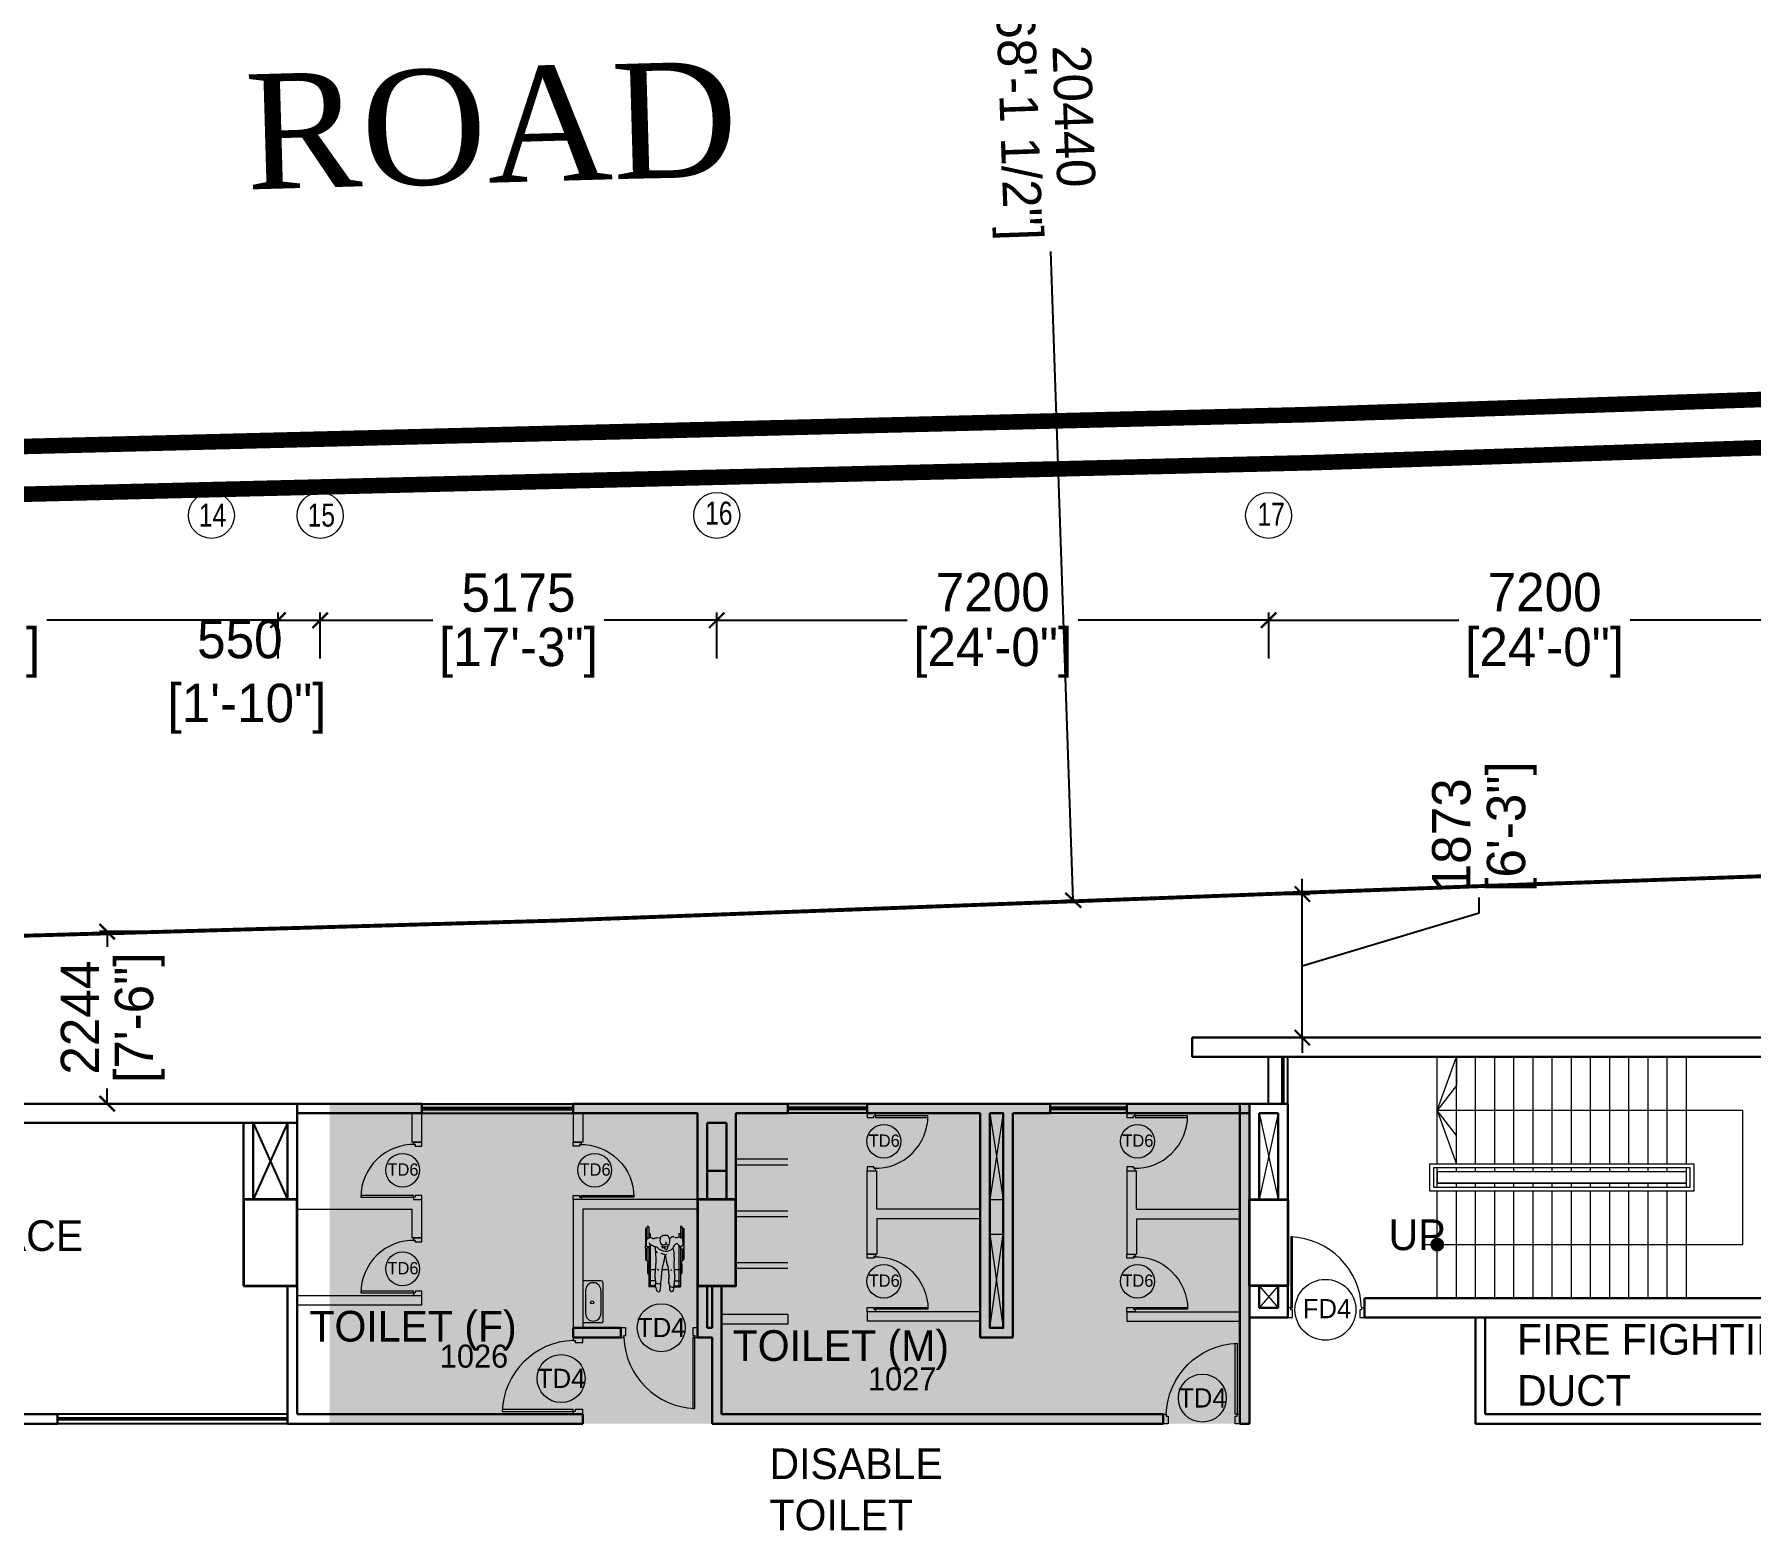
# Model space of a CAD drawing. Header units: millimetres. Extents: x 221017 to 6120115, y -1189702 to 83047459.
# Drawn here: x 3065841 to 3088234, y 69374 to 88890 of the extents above; entities that cross this region are included whole.
import ezdxf

# ---------------------------------------------------------------- set-up
doc = ezdxf.new("R2010")
doc.units = ezdxf.units.MM
doc.header["$LTSCALE"] = 150
doc.header["$MEASUREMENT"] = 0
doc.header["$PDMODE"] = 35
doc.header["$PDSIZE"] = -20
doc.linetypes.add('BORDER', pattern=[1.75, 0.5, -0.25, 0.5, -0.25, 0, -0.25])
doc.linetypes.add('HIDDEN', pattern=[0.375, 0.25, -0.125])
doc.layers.get('0').update_dxf_attribs({"linetype": 'CONTINUOUS', "lineweight": 9})
doc.layers.get('DEFPOINTS').update_dxf_attribs({"linetype": 'HIDDEN'})
for name, color, linetype, lineweight in [('A_DOOR', 130, 'CONTINUOUS', 9), ('CAR', 32, 'CONTINUOUS', 9), ('CENTRE DIM', 5, 'CONTINUOUS', 9), ('CENTRE SYMBOL', 24, 'CONTINUOUS', 9), ('col new', 1, 'CONTINUOUS', 35), ('DIM', 7, 'CONTINUOUS', 13), ('Door Window Schedule', 173, 'CONTINUOUS', 9), ('False Ceiling_Toilet (T Ceiling with plastic wood board)', 246, 'CONTINUOUS', 9), ('railing', 22, 'CONTINUOUS', 13), ('Room Numbering', 253, 'CONTINUOUS', 9), ('SQ FT', 7, 'CONTINUOUS', 9), ('stair', 212, 'CONTINUOUS', 15), ('WALL', 7, 'CONTINUOUS', 30), ('Wall_Low', 31, 'CONTINUOUS', 20)]:
    doc.layers.add(name, color=color, linetype=linetype, lineweight=lineweight)
for name, color, linetype in [('FRAME_TEXT', 7, 'CONTINUOUS'), ('GLASS PLAN', 160, 'CONTINUOUS'), ('grid text', 14, 'CONTINUOUS'), ('LOW WALL', 40, 'CONTINUOUS'), ('Propoerty Line', 3, 'BORDER'), ('ROAD', 1, 'CONTINUOUS'), ('TEXT', 7, 'CONTINUOUS')]:
    doc.layers.add(name, color=color, linetype=linetype)
doc.styles.add('ATTR', font='romans.shx', dxfattribs={"width": 0.8, "height": 0.7})
doc.styles.add('ROMANTIC', font='romantic.ttf')
doc.styles.get("Standard").update_dxf_attribs({"font": 'GOTHIC.TTF', "width": 0.8})
doc.styles.add('Text Layout', font='GOTHIC.TTF')
doc.dimstyles.new('scale 50mm NEW', dxfattribs={"dimscale": 0, "dimtxt": 500, "dimasz": 200, "dimexe": 100, "dimexo": 100, "dimgap": 100, "dimtad": 0, "dimdec": 0, "dimzin": 1, "dimdsep": 46, "dimtxsty": 'Text Layout', "dimblk": 'ARCHTICK', "dimcen": 0.09, "dimclrd": 256, "dimclre": 256, "dimadec": 0, "dimazin": 0, "dimtfac": 1, "dimtdec": 0, "dimtmove": 1, "dimatfit": 0, "dimfxl": 0, "dimtolj": 1, "dimtzin": 0, "dimarcsym": 0})

# ---------------------------------------------------------------- blocks, each defined once
blk = doc.blocks.new('*U36')
at = {"layer": 'A_DOOR'}
blk.add_lwpolyline([(2.45, 41.95, 0.006179), (1.5, 42), (1.5, 5), (2.45, 5)], format="xyb", close=True, dxfattribs=at)
for points in [[(2.5, 4), (1.5, 4), (1.5, 5), (0, 5), (0, 0), (2.5, 0)], [(40, 5), (38.5, 5), (38.5, 4), (37.5, 4), (37.5, 0), (40, 0)]]:
    blk.add_lwpolyline(points, close=True, dxfattribs=at)
blk.add_arc((0.1, 3.6), 38.43, 2.09314, 87.90686, dxfattribs=at)
blk = doc.blocks.new('_ARCHTICK')
at = {"color": 0, "linetype": 'ByBlock', "const_width": 0.15}
blk.add_lwpolyline([(-0.5, -0.5), (0.5, 0.5)], dxfattribs=at)
blk = doc.blocks.new('*D178')
at = {"layer": 'CENTRE DIM', "lineweight": -2, "transparency": 16777216}
for p, q in [((3060370, 80749), (3060370, 81349)), ((3069020, 80749), (3069020, 81349)), ((3060370, 81249), (3063385, 81249)), ((3069020, 81249), (3066004, 81249))]:
    blk.add_line(p, q, dxfattribs=at)
at = {"layer": 'DEFPOINTS', "color": 0, "transparency": 16777216}
for p in [(3069020, 81249), (3060370, 80424), (3069020, 80424)]:
    blk.add_point(p, dxfattribs=at)
at = {"layer": 'CENTRE DIM', "lineweight": -2, "transparency": 16777216, "xscale": 200, "yscale": 200, "zscale": 200, "rotation": 180}
blk.add_blockref('_ARCHTICK', (3060370, 81249), dxfattribs=at)
at = {"layer": 'CENTRE DIM', "lineweight": -2, "transparency": 16777216, "xscale": 200, "yscale": 200, "zscale": 200}
blk.add_blockref('_ARCHTICK', (3069020, 81249), dxfattribs=at)
at = {"layer": 'CENTRE DIM', "color": 0, "transparency": 16777216, "char_height": 500, "attachment_point": 5, "style": 'Text Layout'}
for s, insert in [('\\A1;8650', (3064695, 81612)), ('\\A1;[28\'-10"]', (3064695, 80825))]:
    blk.add_mtext(s, dxfattribs=dict(at, insert=insert))
blk = doc.blocks.new('*D179')
at = {"layer": 'CENTRE DIM', "lineweight": -2, "transparency": 16777216}
for p, q in [((3069570, 80749), (3069570, 81349)), ((3074745, 80749), (3074745, 81349)), ((3069570, 81249), (3071041, 81249)), ((3074745, 81249), (3073274, 81249))]:
    blk.add_line(p, q, dxfattribs=at)
at = {"layer": 'DEFPOINTS', "color": 0, "transparency": 16777216}
for p in [(3074745, 81249), (3069570, 80547), (3074745, 80424)]:
    blk.add_point(p, dxfattribs=at)
at = {"layer": 'CENTRE DIM', "lineweight": -2, "transparency": 16777216, "xscale": 200, "yscale": 200, "zscale": 200, "rotation": 180}
blk.add_blockref('_ARCHTICK', (3069570, 81249), dxfattribs=at)
at = {"layer": 'CENTRE DIM', "lineweight": -2, "transparency": 16777216, "xscale": 200, "yscale": 200, "zscale": 200}
blk.add_blockref('_ARCHTICK', (3074745, 81249), dxfattribs=at)
at = {"layer": 'CENTRE DIM', "color": 0, "transparency": 16777216, "char_height": 500, "attachment_point": 5, "style": 'Text Layout'}
for s, insert in [('\\A1;5175', (3072157, 81606)), ('\\A1;[17\'-3"]', (3072157, 80825))]:
    blk.add_mtext(s, dxfattribs=dict(at, insert=insert))
blk = doc.blocks.new('*D180')
at = {"layer": 'CENTRE DIM', "lineweight": -2, "transparency": 16777216}
for p, q in [((3074745, 80749), (3074745, 81349)), ((3081945, 80749), (3081945, 81349)), ((3074745, 81249), (3077228, 81249)), ((3081945, 81249), (3079461, 81249))]:
    blk.add_line(p, q, dxfattribs=at)
at = {"layer": 'DEFPOINTS', "color": 0, "transparency": 16777216}
for p in [(3081945, 81249), (3074745, 80424), (3081945, 80424)]:
    blk.add_point(p, dxfattribs=at)
at = {"layer": 'CENTRE DIM', "lineweight": -2, "transparency": 16777216, "xscale": 200, "yscale": 200, "zscale": 200, "rotation": 180}
blk.add_blockref('_ARCHTICK', (3074745, 81249), dxfattribs=at)
at = {"layer": 'CENTRE DIM', "lineweight": -2, "transparency": 16777216, "xscale": 200, "yscale": 200, "zscale": 200}
blk.add_blockref('_ARCHTICK', (3081945, 81249), dxfattribs=at)
at = {"layer": 'CENTRE DIM', "color": 0, "transparency": 16777216, "char_height": 500, "attachment_point": 5, "style": 'Text Layout'}
for s, insert in [('\\A1;7200', (3078345, 81612)), ('\\A1;[24\'-0"]', (3078345, 80825))]:
    blk.add_mtext(s, dxfattribs=dict(at, insert=insert))
blk = doc.blocks.new('*D181')
at = {"layer": 'CENTRE DIM', "lineweight": -2, "transparency": 16777216}
for p, q in [((3081945, 80749), (3081945, 81349)), ((3089145, 80749), (3089145, 81349)), ((3081945, 81249), (3084428, 81249)), ((3089145, 81249), (3086661, 81249))]:
    blk.add_line(p, q, dxfattribs=at)
at = {"layer": 'DEFPOINTS', "color": 0, "transparency": 16777216}
for p in [(3089145, 81249), (3081945, 80424), (3089145, 80424)]:
    blk.add_point(p, dxfattribs=at)
at = {"layer": 'CENTRE DIM', "lineweight": -2, "transparency": 16777216, "xscale": 200, "yscale": 200, "zscale": 200, "rotation": 180}
blk.add_blockref('_ARCHTICK', (3081945, 81249), dxfattribs=at)
at = {"layer": 'CENTRE DIM', "lineweight": -2, "transparency": 16777216, "xscale": 200, "yscale": 200, "zscale": 200}
blk.add_blockref('_ARCHTICK', (3089145, 81249), dxfattribs=at)
at = {"layer": 'CENTRE DIM', "color": 0, "transparency": 16777216, "char_height": 500, "attachment_point": 5, "style": 'Text Layout'}
for s, insert in [('\\A1;7200', (3085545, 81612)), ('\\A1;[24\'-0"]', (3085545, 80825))]:
    blk.add_mtext(s, dxfattribs=dict(at, insert=insert))
blk = doc.blocks.new('*D189')
at = {"layer": 'CENTRE DIM', "lineweight": -2, "transparency": 16777216}
for p, q in [((3069020, 80749), (3069020, 81349)), ((3069570, 80749), (3069570, 81349)), ((3069020, 81249), (3068820, 81249)), ((3069020, 81249), (3069570, 81249)), ((3069570, 81249), (3069770, 81249))]:
    blk.add_line(p, q, dxfattribs=at)
at = {"layer": 'DEFPOINTS', "color": 0, "transparency": 16777216}
for p in [(3069570, 81249), (3069020, 80424), (3069570, 80547)]:
    blk.add_point(p, dxfattribs=at)
at = {"layer": 'CENTRE DIM', "lineweight": -2, "transparency": 16777216, "xscale": 200, "yscale": 200, "zscale": 200}
blk.add_blockref('_ARCHTICK', (3069020, 81249), dxfattribs=at)
at = {"layer": 'CENTRE DIM', "lineweight": -2, "transparency": 16777216, "xscale": 200, "yscale": 200, "zscale": 200, "rotation": 180}
blk.add_blockref('_ARCHTICK', (3069570, 81249), dxfattribs=at)
at = {"layer": 'CENTRE DIM', "color": 0, "transparency": 16777216, "insert": (3068522, 80511), "char_height": 500, "attachment_point": 5, "style": 'Text Layout'}
blk.add_mtext('\\A1;550\\P [1\'-10"]', dxfattribs=at)
blk = doc.blocks.new('*D216')
at = {"layer": 'DEFPOINTS', "color": 0, "ltscale": 0.5, "transparency": 16777216}
for p in [(3066792, 77187), (3067570, 77187), (3067570, 74943)]:
    blk.add_point(p, dxfattribs=at)
at = {"layer": 'DIM', "lineweight": -2, "ltscale": 0.5, "transparency": 16777216}
for p, q in [((3067292, 77187), (3066692, 77187)), ((3066792, 77187), (3066792, 76989)), ((3066792, 74943), (3066792, 75141)), ((3067292, 74943), (3066692, 74943))]:
    blk.add_line(p, q, dxfattribs=at)
at = {"layer": 'DIM', "lineweight": -2, "ltscale": 0.5, "transparency": 16777216, "xscale": 200, "yscale": 200, "zscale": 200}
for p, rotation in [((3066792, 77187), 90), ((3066792, 74943), 270)]:
    blk.add_blockref('_ARCHTICK', p, dxfattribs=dict(at, rotation=rotation))
at = {"layer": 'DIM', "color": 0, "ltscale": 0.5, "transparency": 16777216, "char_height": 500, "attachment_point": 5, "rotation": 90, "style": 'Text Layout'}
for s, insert in [('\\A1;[7\'-6"]', (3067216, 76065)), ('\\A1;2244', (3066436, 76065))]:
    blk.add_mtext(s, dxfattribs=dict(at, insert=insert))
blk = doc.blocks.new('TOILET DOOR')
at = {"layer": 'A_DOOR'}
blk.add_lwpolyline([(15221.3, -118993.6), (15221.3, -119025.6), (15222.3, -119025.6), (15222.3, -118993.6)], dxfattribs=at)
for points in [[(15222.3, -119026.6), (15221.3, -119026.6), (15221.3, -119025.6), (15219.8, -119025.6), (15219.8, -119030.6), (15222.3, -119030.6)], [(15254.8, -119025.6), (15253.3, -119025.6), (15253.3, -119026.6), (15252.3, -119026.6), (15252.3, -119030.6), (15254.8, -119030.6)]]:
    blk.add_lwpolyline(points, close=True, dxfattribs=at)
blk.add_arc((15221.3, -119025.6), 32, 358.2092, 90, dxfattribs=at)
blk = doc.blocks.new('Wheel Chair With Man PV')
for p, q in [((0.6, 12), (7.9, 12)), ((1.7, 13), (12.8, 13)), ((1.7, 12.4), (8.5, 12.4)), ((11.7, 12.7), (8.5, 12.4)), ((14.3, 13.2), (13.4, 13.2)), ((14.9, 13), (22.3, 13)), ((15.4, 12.4), (22.3, 12.4)), ((15.5, 12), (23.4, 12)), ((25.3, 11.7), (31.7, 11.7)), ((0.6, 10.7), (7.6, 10.7)), ((4.7, 9.7), (4.7, 10.7)), ((4.7, 9.7), (7.3, 9.7)), ((12.5, 2.8), (13.3, 2.4)), ((12.8, 9.7), (40.9, 9.7)), ((13.6, 10.7), (14.4, 10.7)), ((13.8, 0.9), (13.7, 1.8)), ((13.8, 0.8), (13.8, -0.1)), ((14.5, 5.7), (18.5, 6.4)), ((14.8, 10.7), (40.9, 10.7)), ((19.3, 0.1), (24, -0.5)), ((19.4, 0.5), (22.9, 1.1)), ((28, 2.6), (24, 1.3)), ((25.3, 11), (31.7, 11)), ((29.5, 10.7), (29.5, 6.4)), ((29.5, 2.8), (29.5, -1.9)), ((32.2, 2.8), (29.5, 2.8)), ((40.2, 6.5), (35.3, 7)), ((36.9, 6.8), (36.9, 10.7)), ((40.4, 6.5), (40.4, 10.7)), ((41.1, 4.5), (40.4, 3.6)), ((41.2, 5.5), (40.8, 6.2)), ((40.9, 6.4), (40.9, 10.7)), ((0.6, -10.7), (7.9, -10.7)), ((4.7, -9.7), (4.7, -10.7)), ((4.7, -9.7), (7.6, -9.7)), ((7.9, -2.9), (7.8, -5.6)), ((10.9, -10.7), (12.2, -9.9)), ((11.5, -10.3), (12.4, -9.2)), ((11.7, -10.1), (11.7, -10.2)), ((12, -9.7), (40.9, -9.7)), ((12.4, -1.4), (12.3, -0.4)), ((12.3, -1.9), (12.9, -1.6)), ((12.6, -1.7), (14, -1.8)), ((13.5, -10.7), (40.9, -10.7)), ((13.7, -0.5), (14.3, -0.7)), ((16.3, -6.1), (24.1, -6)), ((25.3, -11), (31.7, -11)), ((29.5, -6.4), (29.5, -10.7)), ((36.9, -6.3), (36.9, -10.7)), ((43, -2.9), (40.2, -2.5)), ((40.4, -6.3), (40.4, -10.7)), ((40.9, -6.2), (40.9, -10.7)), ((0.6, -12), (8.5, -12)), ((1.7, -12.4), (9.9, -12.4)), ((1.7, -13), (13.7, -13)), ((13.8, -13.1), (13.4, -12.8)), ((14.7, -13), (14.2, -13.1)), ((14.8, -13), (22.3, -13)), ((15.1, -12), (23.4, -12)), ((15.1, -12.4), (22.3, -12.4)), ((25.3, -11.7), (31.7, -11.7))]:
    blk.add_line(p, q)
for centre, radius, start, end in [((0.6, 11.3), 0.625, 90, 270), ((1.7, 12.7), 0.312, 90, 270), ((0.8, 13.3), 7.24, 337.1485, 348.553), ((8.6, 11.7), 0.699, 96.1738, 168.553), ((11.9, 11.2), 1.59, 338.1434, 96.1738), ((13.4, 12.2), 1.02, 90.3734, 154.0963), ((14.3, 12.3), 0.916, 50.9982, 90.3734), ((13.9, 11.8), 1.54, 336.7071, 50.9982), ((22.3, 12.7), 0.312, 270, 90), ((23.4, 11.3), 0.625, 270, 90), ((25.3, 11.3), 0.34, 90, 270), ((31.7, 11.3), 0.34, 270, 90), ((16.1, 0.5), 9.98, 170.2167, 190.0443), ((7, 2), 0.734, 90.9535, 170.2167), ((9, 5.7), 1.98, 153.5166, 217.5222), ((7, 4.1), 1.38, 270.9535, 311.3289), ((4.3, 8.1), 3.25, 333.5166, 16.5694), ((9.5, 9.6), 2.15, 157.1485, 196.5694), ((3.7, 1.7), 4.67, 19.7257, 37.5222), ((9.1, 1.8), 1.8, 96.4099, 131.3289), ((9.7, -3.5), 7.09, 69.5864, 96.4099), ((10.9, -0.4), 1.43, 360, 105.4377), ((12.9, 8.4), 1.09, 124.5485, 199.9444), ((15.3, 9.2), 3.61, 199.9444, 256.9452), ((24.9, -5.5), 14.4, 149.1701, 154.8848), ((11.8, 2.3), 0.868, 329.1701, 69.5864), ((10.7, 11.6), 2.87, 304.5485, 338.1434), ((13, 1.7), 0.743, 7.5231, 61.3712), ((14, 9.3), 1.45, 74.409, 113.6829), ((13.5, -2.1), 4.32, 68.468, 90.2381), ((13.5, 0.9), 0.371, 357.1058, 7.5231), ((13.5, 3.4), 3.59, 273.7076, 297.295), ((14.6, 11.5), 0.824, 254.409, 336.7071), ((9.8, 0.6), 7.04, 310.6612, 46.6858), ((14.7, 1.1), 0.967, 297.295, 68.468), ((25.5, -3.5), 7.19, 147.274, 171.2195), ((20.2, -3.1), 9.68, 84.1619, 99.6849), ((25.7, 3.7), 7.03, 199.3703, 207.8163), ((26.1, 55.1), 48.8, 264.1619, 279.4895), ((21.4, 9.7), 8.73, 279.5756, 286.9445), ((29.5, -2.2), 4.97, 89.7461, 106.9445), ((30.6, 4.8), 1.01, 169.3771, 225.3134), ((32.2, 6.8), 4.05, 269.7461, 290.1272), ((34.4, 1), 2.13, 61.1107, 110.1272), ((34.9, 2.4), 4.59, 84.8929, 99.4895), ((36.6, 5.1), 2.5, 241.1107, 302.0847), ((39.1, 1.1), 2.15, 79.8776, 122.0847), ((39.6, 4.2), 0.977, 259.8776, 320.0692), ((40.1, 5.7), 0.772, 32.0961, 84.8929), ((41.1, 4.9), 1.62, 237.7219, 264.8934), ((41.6, 3.1), 3.37, 47.1659, 107.4034), ((41.4, 7.9), 4.68, 264.8934, 299.1731), ((40.4, 5.1), 0.884, 320.0692, 32.0961), ((43.1, 4.8), 1.11, 299.1731, 47.1659), ((0.6, -11.3), 0.625, 90, 270), ((8.3, -0.9), 2.02, 190.0443, 248.1335), ((9.5, 2.1), 5.28, 248.1335, 292.3739), ((9.1, -9.4), 1.51, 143.1315, 205.2149), ((5.7, -11), 2.19, 356.2268, 25.2149), ((10.1, -5.6), 2.23, 178.7191, 206.463), ((6.4, -7.4), 1.82, 323.1315, 26.463), ((8.8, -11.2), 0.84, 176.2268, 235.4123), ((10.9, -1.5), 1.43, 292.3739, 3.0345), ((12.7, -10.6), 0.85, 14.3528, 121.0291), ((10.7, -7.8), 2.27, 321.1007, 335.8172), ((-3.3, -1.5), 17.6, 335.8172, 345.644), ((12, 0), 1.78, 299.7251, 357.1058), ((13.5, 2.5), 9.06, 270.5698, 288.0744), ((10.4, -11.2), 3.21, 346.2891, 14.3528), ((14.2, -10.4), 0.965, 229.4894, 277.8265), ((15.9, -6.4), 2.23, 130.6612, 165.644), ((14, -1.2), 0.551, 267.8272, 64.231), ((14.4, -11.8), 0.528, 37.78, 97.8265), ((13.8, -12.3), 1.26, 334.4064, 37.78), ((15.6, -4.1), 2.18, 295.1049, 338.8275), ((22.5, -12.7), 12.3, 67.3879, 85.668), ((23.4, -11.3), 0.625, 270, 90), ((24, 5.6), 11.6, 270.312, 277.4493), ((25.3, -11.3), 0.34, 90, 270), ((26.5, -13.7), 7.82, 74.1699, 97.4493), ((29.9, 4.9), 6.83, 247.3879, 276.056), ((27.7, -3.3), 2.04, 298.693, 344.3358), ((30.7, 1.2), 7.66, 254.1699, 274.4975), ((31.6, -11.1), 9.32, 85.583, 96.056), ((33.4, -32.9), 26.5, 86.3024, 94.4975), ((31.7, -11.3), 0.34, 270, 90), ((25.3, -91.7), 90.1, 81.839, 85.583), ((35.6, 1.4), 7.79, 266.3024, 284.8355), ((37.3, -4.8), 1.44, 284.8355, 343.4823), ((39.6, -2.8), 3.57, 242.6529, 278.261), ((38, -3.4), 0.877, 1.2881, 81.839), ((39.8, -6.1), 3.54, 83.7627, 109.5493), ((32.8, -3.5), 6.07, 343.4823, 1.2881), ((38.1, 7.5), 14, 278.261, 291.9692), ((42.9, -4.2), 1.38, 291.9692, 83.7627), ((1.7, -12.7), 0.312, 90, 270), ((9.8, -9.6), 2.73, 235.4123, 263.5457), ((13.2, 19.7), 32.3, 263.5457, 269.2953), ((12.8, -11.8), 0.738, 269.2953, 346.2891), ((13.7, -12.5), 0.44, 166.4185, 233.805), ((14.1, -12.6), 0.51, 233.805, 280.699), ((14.6, -12.7), 0.374, 280.699, 334.4064), ((22.3, -12.7), 0.312, 270, 90)]:
    blk.add_arc(centre, radius, start, end)
at = {"style": 'ATTR', "width": 0.8, "flags": 9}
blk.add_attdef('ESTCODE', (0, 0), '', height=0.00885, dxfattribs=at)
blk = doc.blocks.new('*D266')
at = {"layer": 'DEFPOINTS', "color": 0, "ltscale": 0.5, "transparency": 16777216}
for p in [(3081945, 77678), (3082384, 77678), (3081945, 75805)]:
    blk.add_point(p, dxfattribs=at)
at = {"layer": 'DIM', "lineweight": -2, "ltscale": 0.5, "transparency": 16777216}
for p, q in [((3082384, 77678), (3082384, 77878)), ((3082045, 77678), (3082484, 77678)), ((3082384, 75805), (3082384, 77678)), ((3082384, 75805), (3082384, 77678)), ((3084693, 77434), (3084693, 77634)), ((3082384, 76742), (3084693, 77434)), ((3082045, 75805), (3082484, 75805)), ((3082384, 75805), (3082384, 75605))]:
    blk.add_line(p, q, dxfattribs=at)
at = {"layer": 'DIM', "lineweight": -2, "ltscale": 0.5, "transparency": 16777216, "xscale": 200, "yscale": 200, "zscale": 200}
for p, rotation in [((3082384, 77678), 270), ((3082384, 75805), 90)]:
    blk.add_blockref('_ARCHTICK', p, dxfattribs=dict(at, rotation=rotation))
at = {"layer": 'DIM', "color": 0, "ltscale": 0.5, "transparency": 16777216, "char_height": 500, "attachment_point": 5, "rotation": 90, "style": 'Text Layout'}
for s, insert in [('\\A1;[6\'-3"]', (3085117, 78558)), ('\\A1;1873', (3084331, 78443))]:
    blk.add_mtext(s, dxfattribs=dict(at, insert=insert))
blk = doc.blocks.new('*D795')
at = {"layer": 'DEFPOINTS', "color": 0, "ltscale": 0.5, "transparency": 16777216}
for p in [(3085315, 98255), (3086028, 77828), (3079396, 77596)]:
    blk.add_point(p, dxfattribs=at)
at = {"layer": 'SQ FT', "linetype": 'Continuous', "lineweight": -2, "ltscale": 0.5, "transparency": 16777216}
for p, q in [((3078693, 98024), (3078583, 98020)), ((3078683, 98023), (3078979, 89559)), ((3079396, 77596), (3079101, 86060)), ((3079406, 77596), (3079296, 77593))]:
    blk.add_line(p, q, dxfattribs=at)
at = {"layer": 'SQ FT', "lineweight": -2, "ltscale": 0.5, "transparency": 16777216, "xscale": 200, "yscale": 200, "zscale": 200}
for p, rotation in [((3078683, 98023), 92.00010527259435), ((3079396, 77596), 272.0001052725944)]:
    blk.add_blockref('_ARCHTICK', p, dxfattribs=dict(at, rotation=rotation))
at = {"layer": 'SQ FT', "color": 0, "ltscale": 0.5, "transparency": 16777216, "char_height": 500, "attachment_point": 5, "rotation": 272.0001, "style": 'Text Layout'}
for s, insert in [('\\A1;[68\'-1 1/2"]', (3078616, 87795)), ('\\A1;20440', (3079402, 87822))]:
    blk.add_mtext(s, dxfattribs=dict(at, insert=insert))
blk = doc.blocks.new('FD 4')
at = {"layer": 'Door Window Schedule', "ltscale": 0.5}
blk.add_circle((2994814, 66489), 397, dxfattribs=at)
at = {"layer": 'Door Window Schedule', "ltscale": 0.5, "insert": (2994835, 66629), "char_height": 250, "width": 697.29, "attachment_point": 2}
blk.add_mtext('{\\W1;FD4}', dxfattribs=at)
blk = doc.blocks.new('TD 4')
at = {"layer": 'Door Window Schedule', "ltscale": 0.5}
blk.add_circle((3039006, 71235), 313, dxfattribs=at)
at = {"layer": 'Door Window Schedule', "ltscale": 0.5, "insert": (3039007, 71363), "char_height": 250, "width": 784.46, "attachment_point": 2}
blk.add_mtext('{\\W1;TD4}', dxfattribs=at)
blk = doc.blocks.new('TD 6')
at = {"layer": 'Door Window Schedule', "ltscale": 0.5}
blk.add_circle((3044104, 72595), 275, dxfattribs=at)
at = {"layer": 'Door Window Schedule', "ltscale": 0.5, "insert": (3044111, 72706), "char_height": 200, "width": 627.56, "attachment_point": 2}
blk.add_mtext('{\\W1;TD6}', dxfattribs=at)

msp = doc.modelspace()

# ---------------------------------------------------------------- hatches: boundary and pattern name
at = {"layer": 'False Ceiling_Toilet (T Ceiling with plastic wood board)', "ltscale": 0.5}
msp.add_hatch(color=256, dxfattribs=at).paths.add_polyline_path([(3069694.8, 74943.2), (3081694.8, 74943.2), (3081694.8, 70768.2), (3069694.8, 70768.2)])

# ---------------------------------------------------------------- linework, layer by layer
for p in [(3079095.2, 74818.2), (3078607.3, 71893.2)]:
    msp.add_line(p, (3078607.3, 74818.2))
at = {"ltscale": 0.5}
for p, q in [((3088131.1, 74855.2), (3084144.8, 74855.2)), ((3088131.1, 73105.2), (3088131.1, 74855.2)), ((3083960.6, 73105.2), (3088131.1, 73105.2))]:
    msp.add_line(p, q, dxfattribs=at)
for points in [[(3084144.8, 74855.2), (3084394.8, 75555.2), (3084394.8, 75180.2), (3084144.8, 74855.2)], [(3084144.8, 74855.2), (3084394.8, 74155.2), (3084394.8, 74530.2), (3084144.8, 74855.2)]]:
    msp.add_lwpolyline(points, dxfattribs=at)
at = {"ltscale": 0.5, "const_width": 90}
msp.add_lwpolyline([(3084099.8, 73105.2, 1), (3084189.8, 73105.2, 1)], format="xyb", close=True, dxfattribs=at)
at = {"layer": 'CAR', "ltscale": 0.5}
for p, q in [((3078307.3, 74818.2), (3078482.3, 73693.2)), ((3078482.3, 74818.2), (3078307.3, 73693.2)), ((3078307.3, 73693.2), (3078482.3, 73693.2)), ((3078307.3, 73243.2), (3078482.3, 72018.2)), ((3078307.3, 72018.2), (3078482.3, 73243.2)), ((3078307.3, 73243.2), (3078482.3, 73243.2)), ((3073237.8, 72633.2), (3072994.8, 72633.2)), ((3073132.8, 72608.2), (3073132.3, 72608.2)), ((3073257.8, 72613.2), (3073257.8, 72103.2)), ((3073032.3, 72508.2), (3073032.3, 72208.2)), ((3073232.8, 72508.2), (3073232.8, 72208.2)), ((3073132.8, 72108.2), (3073132.3, 72108.2)), ((3080094.8, 72230.7), (3080094.8, 72105.7)), ((3073237.8, 72083.2), (3072994.8, 72083.2))]:
    msp.add_line(p, q, dxfattribs=at)
msp.add_circle((3073118.8, 72352.2), 20, dxfattribs=at)
for centre, radius, start, end in [((3073132.3, 72508.2), 100, 90, 180), ((3073132.8, 72508.2), 100, 0, 90), ((3073237.8, 72613.2), 20, 0, 90), ((3073132.3, 72208.2), 100, 180, 270), ((3073132.8, 72208.2), 100, 270, 0), ((3073237.8, 72103.2), 20, 270, 0)]:
    msp.add_arc(centre, radius, start, end, dxfattribs=at)
at = {"layer": 'CENTRE SYMBOL', "lineweight": 13}
for centre in [(3068150.7, 82616.8), (3069569.8, 82616.8), (3074744.8, 82616.8), (3081944.8, 82616.8)]:
    msp.add_circle(centre, 300, dxfattribs=at)
at = {"layer": 'col new', "linetype": 'Continuous', "ltscale": 0.5}
for points in [[(3068569.8, 72568.2), (3069269.8, 72568.2), (3069269.8, 73693.2), (3068569.8, 73693.2)], [(3074494.8, 72568.2), (3074994.8, 72568.2), (3074994.8, 73693.2), (3074494.8, 73693.2)], [(3082194.8, 72568.2), (3081694.8, 72568.2), (3081694.8, 73693.2), (3082194.8, 73693.2)]]:
    msp.add_lwpolyline(points, close=True, dxfattribs=at)
at = {"layer": 'GLASS PLAN', "ltscale": 0.5}
for p, q in [((3081944.8, 74943.2), (3081944.8, 75555.2)), ((3082119.8, 74943.2), (3082119.8, 75555.2)), ((3082144.8, 74943.2), (3082144.8, 75555.2)), ((3082194.8, 74943.2), (3082194.8, 75555.2)), ((3070894.8, 74943.2), (3072869.8, 74943.2)), ((3070894.8, 74893.2), (3072869.8, 74893.2)), ((3070894.8, 74868.2), (3072869.8, 74868.2)), ((3070894.8, 74818.2), (3072869.8, 74818.2)), ((3076707.3, 74943.2), (3075669.8, 74943.2)), ((3076707.3, 74893.2), (3075669.8, 74893.2)), ((3076707.3, 74868.2), (3075669.8, 74868.2)), ((3076707.3, 74818.2), (3075669.8, 74818.2)), ((3080094.8, 74943.2), (3079095.2, 74943.2)), ((3080094.8, 74893.2), (3079095.2, 74893.2)), ((3080094.8, 74868.2), (3079095.2, 74868.2)), ((3080094.8, 74818.2), (3079095.2, 74818.2)), ((3069144.8, 70895.9), (3066144.8, 70893.2)), ((3069144.8, 70843.2), (3066144.8, 70843.2)), ((3069144.8, 70818.2), (3066144.8, 70818.2)), ((3069144.8, 70768.2), (3066144.8, 70768.2))]:
    msp.add_line(p, q, dxfattribs=at)
at = {"layer": 'LOW WALL', "ltscale": 0.5}
for p, q in [((3068694.8, 74693.2), (3069144.8, 73693.2)), ((3069144.8, 74693.2), (3068694.8, 73693.2))]:
    msp.add_line(p, q, dxfattribs=at)
at = {"layer": 'Propoerty Line', "lineweight": 15, "const_width": 50.8}
msp.add_lwpolyline([(3161844.4, 78551.2), (3154667, 78700.2), (3148816.9, 78732), (3148830.2, 78216.8), (3146116.4, 78337.4), (3146034.5, 78606.9), (3143039.1, 78664.9), (3132365.2, 78646.2), (3126495.8, 78729.7), (3126538.3, 79315.4), (3119865.3, 79063.9), (3105125.3, 78540.9), (3102366, 78398.2), (3084940.7, 77789.6), (3072634.4, 77330.8), (3058171.4, 76920.2), (3045662.2, 76592.4), (3033919, 76434.7)], dxfattribs=at)
msp.add_lwpolyline([(3161844.4, 78551.2), (3154667, 78700.2), (3148816.9, 78732), (3148830.2, 78216.8), (3146116.4, 78337.4), (3146034.5, 78606.9), (3143039.1, 78664.9), (3132365.2, 78646.2), (3126495.8, 78729.7), (3126538.3, 79315.4), (3119865.3, 79063.9), (3105125.3, 78540.9), (3102366, 78398.2), (3084940.7, 77789.6), (3072634.4, 77330.8), (3058171.4, 76920.2), (3045662.2, 76592.4), (3033919, 76434.7)], dxfattribs=at)
at = {"layer": 'railing', "ltscale": 0.5}
for p, q in [((3087394.8, 74055.2), (3084144.8, 74055.2)), ((3084144.8, 73905.2), (3084144.8, 74055.2)), ((3087394.8, 73905.2), (3084144.8, 73905.2)), ((3087394.8, 73905.2), (3087394.8, 74055.2))]:
    msp.add_line(p, q, dxfattribs=at)
for points in [[(3084044.8, 73805.2), (3087494.8, 73805.2), (3087494.8, 74155.2), (3084044.8, 74155.2)], [(3084094.8, 73855.2), (3087444.8, 73855.2), (3087444.8, 74105.2), (3084094.8, 74105.2)], [(3084144.8, 73905.2), (3087394.8, 73905.2), (3087394.8, 74055.2), (3084144.8, 74055.2)]]:
    msp.add_lwpolyline(points, close=True, dxfattribs=at)
at = {"layer": 'ROAD', "color": 102, "lineweight": 15, "const_width": 203.2}
for points in [[(3200488.4, 87578.5), (3190456.7, 87373.9), (3166021.7, 87379), (3134796.9, 85675.7), (3082412.4, 83929.2), (3058546.2, 83337.5), (3034507.9, 83016.3), (3022545.6, 82969.9), (3010633.6, 83241.3), (2986509, 83802.4), (2973811.4, 84343.9), (2956172.5, 85054.2), (2941562.5, 86374.8), (2940044.5, 86481.8)], [(2941538.9, 85708), (2956093.8, 84428.3), (2973927.3, 83575.5), (2986635.7, 83209.9), (3010629, 82627.1), (3022545.6, 82371.7), (3034461.4, 82314.5), (3058521.5, 82716.1), (3082524, 83303.9), (3135035.2, 85055.3), (3166073.8, 86777.8), (3190482.6, 86694.7), (3200512.3, 86903.1)]]:
    msp.add_lwpolyline(points, dxfattribs=at)
at = {"layer": 'stair', "linetype": 'HIDDEN', "ltscale": 0.15}
for p, q in [((3084144.8, 74155.2), (3084144.8, 75555.2)), ((3084394.8, 74155.2), (3084394.8, 75555.2)), ((3084644.8, 74155.2), (3084644.8, 75555.2)), ((3084894.8, 74155.2), (3084894.8, 75555.2)), ((3085144.8, 74155.2), (3085144.8, 75555.2)), ((3085394.8, 74155.2), (3085394.8, 75555.2)), ((3085644.8, 74155.2), (3085644.8, 75555.2)), ((3085894.8, 74155.2), (3085894.8, 75555.2)), ((3086144.8, 74155.2), (3086144.8, 75555.2)), ((3086394.8, 74155.2), (3086394.8, 75555.2)), ((3086644.8, 74155.2), (3086644.8, 75555.2)), ((3086894.8, 74155.2), (3086894.8, 75555.2)), ((3087144.8, 74155.2), (3087144.8, 75555.2)), ((3087394.8, 74155.2), (3087394.8, 75555.2)), ((3084144.8, 74055.2), (3084144.8, 74105.2)), ((3084394.8, 74055.2), (3084394.8, 74105.2)), ((3084644.8, 74055.2), (3084644.8, 74105.2)), ((3084894.8, 74055.2), (3084894.8, 74105.2)), ((3085144.8, 74055.2), (3085144.8, 74105.2)), ((3085394.8, 74055.2), (3085394.8, 74105.2)), ((3085644.8, 74055.2), (3085644.8, 74105.2)), ((3085894.8, 74055.2), (3085894.8, 74105.2)), ((3086144.8, 74055.2), (3086144.8, 74105.2)), ((3086394.8, 74055.2), (3086394.8, 74105.2)), ((3086644.8, 74055.2), (3086644.8, 74105.2)), ((3086894.8, 74055.2), (3086894.8, 74105.2)), ((3087144.8, 74055.2), (3087144.8, 74105.2)), ((3087394.8, 74055.2), (3087394.8, 74105.2))]:
    msp.add_line(p, q, dxfattribs=at)
at = {"layer": 'stair', "ltscale": 0.5}
for p, q in [((3084144.8, 73855.2), (3084144.8, 73905.2)), ((3084394.8, 73855.2), (3084394.8, 73905.2)), ((3084644.8, 73855.2), (3084644.8, 73905.2)), ((3084894.8, 73855.2), (3084894.8, 73905.2)), ((3085144.8, 73855.2), (3085144.8, 73905.2)), ((3085394.8, 73855.2), (3085394.8, 73905.2)), ((3085644.8, 73855.2), (3085644.8, 73905.2)), ((3085894.8, 73855.2), (3085894.8, 73905.2)), ((3086144.8, 73855.2), (3086144.8, 73905.2)), ((3086394.8, 73855.2), (3086394.8, 73905.2)), ((3086644.8, 73855.2), (3086644.8, 73905.2)), ((3086894.8, 73855.2), (3086894.8, 73905.2)), ((3087144.8, 73855.2), (3087144.8, 73905.2)), ((3087394.8, 73855.2), (3087394.8, 73905.2)), ((3084144.8, 72405.2), (3084144.8, 73805.2)), ((3084394.8, 72405.2), (3084394.8, 73805.2)), ((3084644.8, 72405.2), (3084644.8, 73805.2)), ((3084894.8, 72405.2), (3084894.8, 73805.2)), ((3085144.8, 72405.2), (3085144.8, 73805.2)), ((3085394.8, 72405.2), (3085394.8, 73805.2)), ((3085644.8, 72405.2), (3085644.8, 73805.2)), ((3085894.8, 72405.2), (3085894.8, 73805.2)), ((3086144.8, 72405.2), (3086144.8, 73805.2)), ((3086394.8, 72405.2), (3086394.8, 73805.2)), ((3086644.8, 72405.2), (3086644.8, 73805.2)), ((3086894.8, 72405.2), (3086894.8, 73805.2)), ((3087144.8, 72405.2), (3087144.8, 73805.2)), ((3087394.8, 72405.2), (3087394.8, 73805.2))]:
    msp.add_line(p, q, dxfattribs=at)
at = {"layer": 'WALL', "ltscale": 0.5}
for p, q in [((3080944.8, 75805.2), (3090644.8, 75805.2)), ((3080944.8, 75555.2), (3080944.8, 75805.2)), ((3080944.8, 75555.2), (3090644.8, 75555.2)), ((3044719.8, 74943.2), (3070894.8, 74943.2)), ((3068569.8, 74943.2), (3069269.8, 74943.2)), ((3069269.8, 73693.2), (3069269.8, 74943.2)), ((3069269.8, 74818.2), (3070894.8, 74818.2)), ((3070894.8, 74818.2), (3070894.8, 74943.2)), ((3072869.8, 74943.2), (3075669.8, 74943.2)), ((3072869.8, 74943.2), (3072869.8, 74818.2)), ((3072869.8, 74818.2), (3074494.8, 74818.2)), ((3074494.8, 74818.2), (3074494.8, 73693.2)), ((3074994.8, 74818.2), (3075669.8, 74818.2)), ((3074994.8, 74818.2), (3074994.8, 73693.2)), ((3075669.8, 74818.2), (3075669.8, 74943.2)), ((3076707.3, 74943.2), (3079095.2, 74943.2)), ((3076707.3, 74818.2), (3076707.3, 74943.2)), ((3076707.3, 74818.2), (3078182.3, 74818.2)), ((3078182.3, 71893.2), (3078182.3, 74818.2)), ((3078607.3, 74818.2), (3079095.2, 74818.2)), ((3078607.3, 74818.2), (3078607.3, 71893.2)), ((3079095.2, 74818.2), (3079095.2, 74943.2)), ((3080094.8, 74943.2), (3082194.8, 74943.2)), ((3080094.8, 74818.2), (3080094.8, 74943.2)), ((3080094.8, 74818.2), (3081694.8, 74818.2)), ((3081569.8, 70768.2), (3081569.8, 74943.2)), ((3081694.8, 73693.2), (3081694.8, 74943.2)), ((3081694.8, 73693.2), (3081694.8, 74818.2)), ((3081819.8, 74818.2), (3082069.8, 74818.2)), ((3081819.8, 73693.2), (3081819.8, 74818.2)), ((3082069.8, 73693.2), (3082069.8, 74818.2)), ((3082194.8, 73693.2), (3082194.8, 74943.2)), ((3044719.8, 74693.2), (3069269.8, 74693.2)), ((3068569.8, 73693.2), (3068569.8, 74693.2)), ((3068694.8, 74693.2), (3069144.8, 74693.2)), ((3068694.8, 73693.2), (3068694.8, 74693.2)), ((3069144.8, 73693.2), (3069144.8, 74693.2)), ((3074619.8, 74693.2), (3074869.8, 74693.2)), ((3074619.8, 74693.2), (3074619.8, 73693.2)), ((3074869.8, 74693.2), (3074869.8, 73693.2)), ((3074619.8, 74068.2), (3074869.8, 74068.2)), ((3069144.8, 72568.2), (3069144.8, 70768.2)), ((3069269.8, 72568.2), (3069269.8, 70893.2)), ((3074494.8, 72568.2), (3074494.8, 71893.2)), ((3074619.8, 72568.2), (3074619.8, 72018.2)), ((3074682.3, 72568.2), (3074682.3, 72018.2)), ((3074807.3, 72568.2), (3074807.3, 70893.2)), ((3081694.8, 72568.2), (3081694.8, 70768.2)), ((3081819.8, 72568.2), (3081819.8, 72280.2)), ((3082069.8, 72280.2), (3082069.8, 72568.2)), ((3082194.8, 72155.2), (3082194.8, 72568.2)), ((3083194.8, 72405.2), (3088894.8, 72405.2)), ((3083194.8, 72155.2), (3083194.8, 72405.2)), ((3082194.8, 72155.2), (3081694.8, 72155.2)), ((3082069.8, 72280.2), (3081819.8, 72280.2)), ((3083194.8, 72155.2), (3088894.8, 72155.2)), ((3084644.8, 72155.2), (3084644.8, 70768.2)), ((3084769.8, 72155.2), (3084769.8, 70893.2)), ((3072869.8, 72018.2), (3073494.8, 72018.2)), ((3072869.8, 72018.2), (3072869.8, 71893.2)), ((3072869.8, 71893.2), (3073494.8, 71893.2)), ((3073494.8, 72018.2), (3073494.8, 71893.2)), ((3074494.8, 71893.2), (3074682.3, 71893.2)), ((3074619.8, 72018.2), (3074682.3, 72018.2)), ((3074682.3, 71893.2), (3074682.3, 70768.2)), ((3078607.3, 71893.2), (3078182.3, 71893.2)), ((3065544.8, 70893.2), (3066144.8, 70893.2)), ((3065544.8, 70768.2), (3066144.8, 70768.2)), ((3066144.8, 70893.2), (3066144.8, 70768.2)), ((3069144.8, 70768.2), (3072994.8, 70768.2)), ((3069269.8, 70893.2), (3072994.8, 70893.2)), ((3072994.8, 70768.2), (3072994.8, 70893.2)), ((3074682.3, 70768.2), (3080569.8, 70768.2)), ((3074807.3, 70893.2), (3080569.8, 70893.2)), ((3080569.8, 70768.2), (3080569.8, 70893.2)), ((3081694.8, 70768.2), (3081569.8, 70768.2)), ((3084644.8, 70768.2), (3089394.8, 70768.2)), ((3084769.8, 70893.2), (3088894.8, 70893.2))]:
    msp.add_line(p, q, dxfattribs=at)
at = {"layer": 'WALL'}
msp.add_line((3080944.8, 75555.2), (3090644.8, 75555.2), dxfattribs=at)
at = {"layer": 'WALL', "ltscale": 0.5}
msp.add_lwpolyline([(3078307.3, 74818.2), (3078482.3, 74818.2), (3078482.3, 72018.2), (3078307.3, 72018.2)], close=True, dxfattribs=at)
at = {"layer": 'Wall_Low', "ltscale": 0.5}
for p, q in [((3070769.8, 74443.2), (3070769.8, 74818.2)), ((3070894.8, 74443.2), (3070894.8, 74818.2)), ((3072869.8, 74818.2), (3072869.8, 74443.2)), ((3072994.8, 74818.2), (3072994.8, 74443.2)), ((3082069.8, 74818.2), (3081819.8, 73693.2)), ((3081819.8, 74818.2), (3082069.8, 73693.2)), ((3070769.8, 74443.2), (3070894.8, 74443.2)), ((3072994.8, 74443.2), (3072869.8, 74443.2)), ((3075669.8, 74218.2), (3074994.8, 74218.2)), ((3075669.8, 74143.2), (3074994.8, 74143.2)), ((3076707.3, 74068.2), (3076832.3, 74068.2)), ((3076707.3, 72980.7), (3076707.3, 74068.2)), ((3076832.3, 73568.2), (3076832.3, 74068.2)), ((3080094.8, 74068.2), (3080094.8, 72980.7)), ((3080094.8, 74068.2), (3080219.8, 74068.2)), ((3080219.8, 73568.2), (3080219.8, 74068.2)), ((3070894.8, 73193.2), (3070894.8, 73693.2)), ((3072869.8, 73693.2), (3072869.8, 72018.2)), ((3074494.8, 73693.2), (3072869.8, 73693.2)), ((3069269.8, 73568.2), (3070769.8, 73568.2)), ((3070769.8, 73193.2), (3070769.8, 73568.2)), ((3072994.8, 73568.2), (3072994.8, 72018.2)), ((3074494.8, 73568.2), (3072994.8, 73568.2)), ((3075669.8, 73543.2), (3074994.8, 73543.2)), ((3075669.8, 73468.2), (3074994.8, 73468.2)), ((3078182.3, 73568.2), (3076832.3, 73568.2)), ((3080219.8, 73568.2), (3081569.8, 73568.2)), ((3076832.3, 73443.2), (3076832.3, 72980.7)), ((3078182.3, 73443.2), (3076832.3, 73443.2)), ((3080219.8, 73443.2), (3081569.8, 73443.2)), ((3080219.8, 73443.2), (3080219.8, 72980.7)), ((3070769.8, 73193.2), (3070894.8, 73193.2)), ((3075669.8, 72868.2), (3074994.8, 72868.2)), ((3075669.8, 72793.2), (3074994.8, 72793.2)), ((3076832.3, 72980.7), (3076707.3, 72980.7)), ((3080094.8, 72980.7), (3080219.8, 72980.7)), ((3081819.8, 72568.2), (3082069.8, 72280.2)), ((3082069.8, 72568.2), (3081819.8, 72280.2)), ((3069269.8, 72443.2), (3070894.8, 72443.2)), ((3070894.8, 72318.2), (3070894.8, 72443.2)), ((3069269.8, 72318.2), (3070894.8, 72318.2)), ((3075669.8, 72193.2), (3074807.3, 72193.2)), ((3075669.8, 72193.2), (3075669.8, 72068.2)), ((3078182.3, 72230.7), (3076707.3, 72230.7)), ((3076707.3, 72230.7), (3076707.3, 72105.7)), ((3078182.3, 72105.7), (3076707.3, 72105.7)), ((3080094.8, 72230.7), (3081569.8, 72230.7)), ((3080094.8, 72105.7), (3081569.8, 72105.7)), ((3075669.8, 72068.2), (3074807.3, 72068.2))]:
    msp.add_line(p, q, dxfattribs=at)

# ---------------------------------------------------------------- block references
at = {"xscale": 19.23076923076587, "yscale": 19.23076923076587, "zscale": 19.23076923076587, "rotation": 270}
msp.add_blockref('Wheel Chair With Man PV', (3074063.5, 73342.6), dxfattribs=at)
at = {"layer": 'A_DOOR', "yscale": 25, "zscale": 25}
for p, xscale in [((3082194.8, 72155.2), 25), ((3081569.8, 70768.2), -25)]:
    msp.add_blockref('*U36', p, dxfattribs=dict(at, xscale=xscale))
at = {"layer": 'A_DOOR', "xscale": 25, "yscale": 25, "zscale": 25}
for p, rotation in [((3072994.8, 70893.2), 90), ((3074494.8, 72018.2), 180)]:
    msp.add_blockref('*U36', p, dxfattribs=dict(at, rotation=rotation))
at = {"layer": 'Door Window Schedule', "xscale": 0.8, "yscale": 0.8, "zscale": 0.8}
for p in [(641640.8, 16376.8), (644950.2, 16376.8), (635362, 15999.4), (637868.1, 15999.4), (635362, 14713.2), (641640.8, 14550.8), (644950.2, 14550.8)]:
    msp.add_blockref('TD 6', p, dxfattribs=at)
at = {"layer": 'Door Window Schedule'}
for name, p in [('FD 4', (87871.1, 5766.4)), ('TD 4', (35013.1, 786.1)), ('TD 4', (33708, 123.2)), ('TD 4', (42073.5, -132.2))]:
    msp.add_blockref(name, p, dxfattribs=at)
at = {"layer": 'WALL', "yscale": 21.42857142857974}
for p, xscale, zscale, rotation in [((5627363, 400956.9), 21.42857142857974, 21.42857142857974, 270), ((5630750.5, 400956.9), 21.42857142857974, 21.42857142857974, 270), ((520239, -252445.6), 21.42857142857974, 21.42857142857974, 90), ((5623525.5, -252445.6), -21.42857142857974, 21.42857142857143, 270), ((520239, -253695.6), 21.42857142857974, 21.42857142857974, 90), ((5627363, -253908.1), -21.42857142857974, 21.42857142857143, 270), ((5630750.5, -253908.1), -21.42857142857974, 21.42857142857143, 270)]:
    msp.add_blockref('TOILET DOOR', p, dxfattribs=dict(at, xscale=xscale, zscale=zscale, rotation=rotation))

# ---------------------------------------------------------------- texts
at = {"layer": 'FRAME_TEXT', "lineweight": 15, "style": 'ROMANTIC'}
msp.add_text('ROAD', height=1500, rotation=1.60223, dxfattribs=at).set_placement((3068615.5, 86866.6))
at = {"layer": 'grid text', "lineweight": 13, "char_height": 300, "attachment_point": 1}
for s, insert in [('14', (3067987.4, 82769.8)), ('15', (3069406.5, 82769.8)), ('16', (3074592.8, 82795.6)), ('17', (3081798.8, 82781.3))]:
    msp.add_mtext(s, dxfattribs=dict(at, insert=insert))
at = {"layer": 'Room Numbering', "ltscale": 0.5, "char_height": 300, "width": 4242.713, "attachment_point": 2}
for s, insert in [('{\\W1;1026}', (3071577.3, 71800.4)), ('{\\W1;1027}', (3077163.5, 71503.8))]:
    msp.add_mtext(s, dxfattribs=dict(at, insert=insert))
at = {"layer": 'TEXT', "ltscale": 0.5, "char_height": 400}
for s, insert, width, attachment_point in [('{\\W1;BANK SPACE\\P }', (3063059.3, 73422.8), 6914.098, 1), ('{\\W1;UP}', (3083509, 73027.9), 635.736, 7), ('{\\W1;TOILET (F)}', (3069429.8, 72240.9), 3107.088, 1), ('{\\W1;TOILET (M)}', (3074951.7, 71988.7), 3107.088, 1), ('{\\W1;FIRE FIGHTING\\PDUCT}', (3085185.1, 72069.9), 4242.241, 1), ('{\\W1;DISABLE\\PTOILET}', (3075432.1, 70446.9), 3107.088, 1)]:
    msp.add_mtext(s, dxfattribs=dict(at, insert=insert, width=width, attachment_point=attachment_point))

# ---------------------------------------------------------------- dimensions: what is measured, and where the dimension line sits
at = {"layer": 'CENTRE DIM'}
for base, p1, p2, picture, middle in [((3069019.8, 81249.4), (3060369.8, 80424.5), (3069019.8, 80424.5), '*D178', (3064694.8, 81249.4)), ((3074744.8, 81249.4), (3069569.8, 80547), (3074744.8, 80424.5), '*D179', (3072157.3, 81249.4)), ((3081944.8, 81249.4), (3074744.8, 80424.5), (3081944.8, 80424.5), '*D180', (3078344.8, 81249.4)), ((3089144.8, 81249.4), (3081944.8, 80424.5), (3089144.8, 80424.5), '*D181', (3085544.8, 81249.4))]:
    dim = msp.add_linear_dim(base=base, p1=p1, p2=p2, dimstyle='scale 50mm NEW', override={"dimscale": 1, "dimpost": '\\X'}, dxfattribs=at)
    dim.commit()
    dim.dimension.update_dxf_attribs({"geometry": picture, "text_midpoint": middle})
dim = msp.add_linear_dim(base=(3069569.8, 81249.4), p1=(3069019.8, 80424.5), p2=(3069569.8, 80547), dimstyle='scale 50mm NEW', override={"dimscale": 1, "dimpost": '\\X'}, dxfattribs=at)
dim.commit()
dim.dimension.update_dxf_attribs({"geometry": '*D189', "text_midpoint": (3068521.7, 80511), "dimtype": 160})
at = {"layer": 'DIM', "ltscale": 0.5}
for base, p1, p2, picture, middle in [((3082383.6, 77677.9), (3081944.8, 75805.2), (3081944.8, 77677.9), '*D266', (3084693.1, 77734.4)), ((3066792.3, 77187), (3067569.8, 74943.2), (3067569.8, 77187), '*D216', (3066792.3, 76065.1))]:
    dim = msp.add_linear_dim(base=base, p1=p1, p2=p2, angle=90, dimstyle='scale 50mm NEW', override={"dimscale": 1, "dimpost": '\\X'}, dxfattribs=at)
    dim.commit()
    dim.dimension.update_dxf_attribs({"geometry": picture, "text_midpoint": middle})
at = {"layer": 'SQ FT', "ltscale": 0.5}
dim = msp.add_aligned_dim(p1=(3085314.8, 98255), p2=(3086028.2, 77827.6), distance=-6635.9, dimstyle='scale 50mm NEW', override={"dimscale": 1, "dimpost": '\\X', "dimfxl": 10}, dxfattribs=at)
dim.commit()
dim.dimension.update_dxf_attribs({"geometry": '*D795', "text_midpoint": (3079039.7, 87809.7)})

doc.saveas('drawing.dxf')
